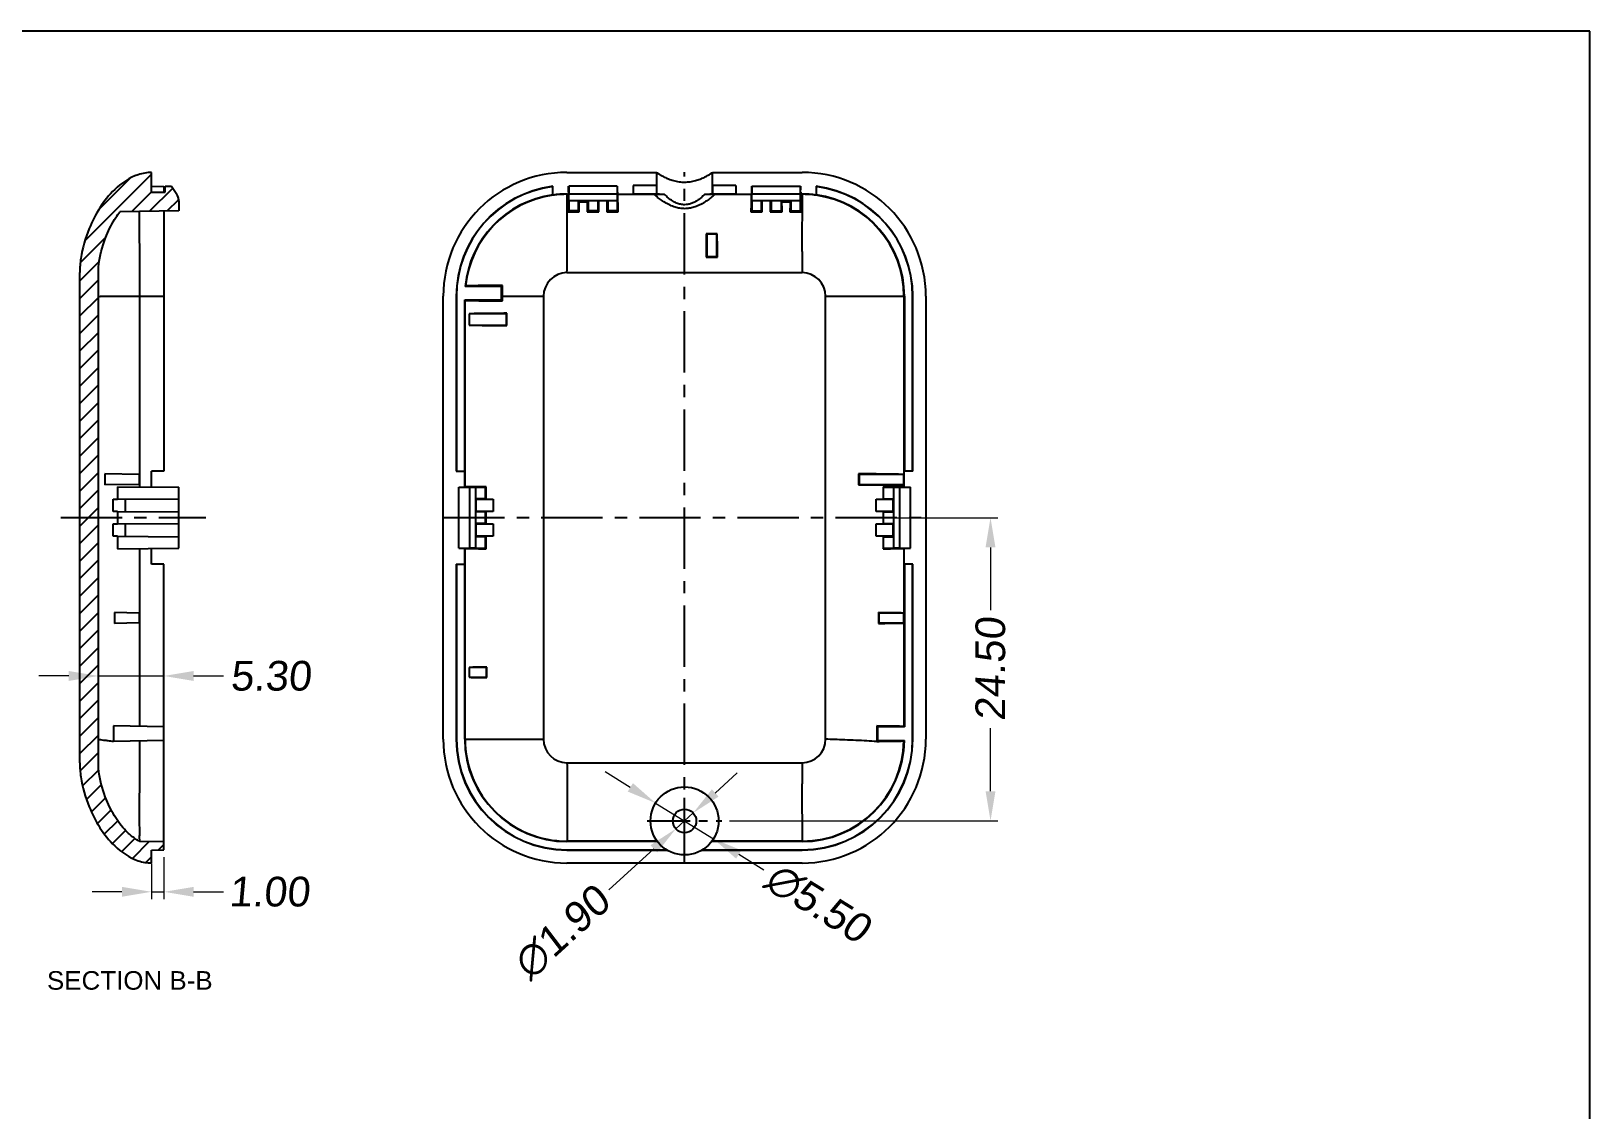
# Model space of a CAD drawing. Header units: millimetres. Extents: x 505 to 1176, y -2270 to -2095.
# Drawn here: x 885.3 to 1011.3, y -2182.6 to -2095.4 of the extents above; entities that cross this region are included whole.
import ezdxf
from ezdxf.enums import TextEntityAlignment as Align

# ---------------------------------------------------------------- set-up
doc = ezdxf.new("R2010")
doc.units = ezdxf.units.MM
doc.header["$MEASUREMENT"] = 0
doc.linetypes.add('CENTER', pattern=[50.8, 31.75, -6.35, 6.35, -6.35])
doc.layers.get('0').update_dxf_attribs({"linetype": 'CONTINUOUS'})
doc.layers.get('Defpoints').update_dxf_attribs({"linetype": 'CONTINUOUS'})
for name, color, linetype in [('02___PRT_ALL_AXES', 7, 'CONTINUOUS'), ('06___PRT_ALL_SURFS', 7, 'CONTINUOUS'), ('dim', 82, 'CONTINUOUS'), ('text-mold', 3, 'CONTINUOUS')]:
    doc.layers.add(name, color=color, linetype=linetype)
doc.layers.add('hatch', color=56, linetype='CONTINUOUS', lineweight=9)
doc.styles.add('标准', font='arial.ttf', dxfattribs={"oblique": 5.000002})
doc.dimstyles.new('YanXiu', dxfattribs={"dimscale": 1.2, "dimtxt": 5, "dimasz": 2.5, "dimexe": 0.8, "dimexo": 0.3, "dimgap": 0.6, "dimtad": 0, "dimzin": 0, "dimdsep": 46, "dimtxsty": '标准', "dimcen": 0, "dimclrd": 3, "dimclre": 3, "dimclrt": 3, "dimadec": 0, "dimazin": 0, "dimtfac": 1, "dimtdec": 4, "dimtofl": 0, "dimtmove": 0, "dimatfit": 3, "dimfxl": 0, "dimtolj": 1, "dimtzin": 0, "dimlwd": 9, "dimlwe": 9, "dimarcsym": 0})

# ---------------------------------------------------------------- blocks, each defined once
blk = doc.blocks.new('*D28')
at = {"layer": 'Defpoints', "color": 0, "linetype": 'Continuous'}
for p in [(938.84, -2158.59), (937.44, -2159.87)]:
    blk.add_point(p, dxfattribs=at)
at = {"layer": 'dim', "color": 3, "linetype": 'Continuous', "lineweight": 9}
for p, q in [((940.62, -2156.98), (942.4, -2155.36)), ((938.84, -2158.59), (937.44, -2159.87)), ((932.03, -2164.79), (935.66, -2161.49))]:
    blk.add_line(p, q, dxfattribs=at)
at = {"layer": 'dim', "color": 3, "linetype": 'Continuous'}
for points in [[(940.35, -2156.68), (940.89, -2157.27), (938.84, -2158.59)], [(935.39, -2161.19), (935.93, -2161.78), (937.44, -2159.87)]]:
    blk.add_solid(points, dxfattribs=at)
at = {"layer": 'dim', "color": 3, "insert": (928.24, -2168.24), "char_height": 2.4, "attachment_point": 5, "rotation": 42.2953, "style": '标准'}
blk.add_mtext('∅1.90', dxfattribs=at)
blk = doc.blocks.new('*D29')
at = {"layer": 'Defpoints', "color": 0, "linetype": 'Continuous'}
for p in [(935.8, -2157.79), (940.48, -2160.68)]:
    blk.add_point(p, dxfattribs=at)
at = {"layer": 'dim', "color": 3, "linetype": 'Continuous', "lineweight": 9}
for p, q in [((933.76, -2156.52), (931.72, -2155.26)), ((935.8, -2157.79), (940.48, -2160.68)), ((944.56, -2163.21), (942.52, -2161.94))]:
    blk.add_line(p, q, dxfattribs=at)
at = {"layer": 'dim', "color": 3, "linetype": 'Continuous'}
for points in [[(933.97, -2156.18), (933.55, -2156.86), (935.8, -2157.79)], [(942.73, -2161.6), (942.31, -2162.28), (940.48, -2160.68)]]:
    blk.add_solid(points, dxfattribs=at)
at = {"layer": 'dim', "color": 3, "insert": (948.92, -2165.91), "char_height": 2.4, "attachment_point": 5, "rotation": 328.2411, "style": '标准'}
blk.add_mtext('∅5.50', dxfattribs=at)
blk = doc.blocks.new('*D30')
at = {"layer": 'Defpoints', "color": 0, "linetype": 'Continuous'}
for p in [(951.85, -2134.73), (962.87, -2134.73), (941.17, -2159.23)]:
    blk.add_point(p, dxfattribs=at)
at = {"layer": 'dim', "color": 3, "linetype": 'Continuous', "lineweight": 9}
for p, q in [((952.45, -2134.73), (963.47, -2134.73)), ((962.87, -2137.13), (962.87, -2142.21)), ((962.87, -2156.83), (962.87, -2151.75)), ((941.77, -2159.23), (963.47, -2159.23))]:
    blk.add_line(p, q, dxfattribs=at)
at = {"layer": 'dim', "color": 3, "linetype": 'Continuous'}
for points in [[(962.47, -2137.13), (963.27, -2137.13), (962.87, -2134.73)], [(962.47, -2156.83), (963.27, -2156.83), (962.87, -2159.23)]]:
    blk.add_solid(points, dxfattribs=at)
at = {"layer": 'dim', "color": 3, "insert": (962.87, -2146.98), "char_height": 2.4, "attachment_point": 5, "rotation": 90, "style": '标准'}
blk.add_mtext('24.50', dxfattribs=at)
blk = doc.blocks.new('*D31')
at = {"layer": 'Defpoints', "color": 0, "linetype": 'Continuous'}
for p in [(896.07, -2161.57), (895.07, -2162.11), (896.07, -2164.96)]:
    blk.add_point(p, dxfattribs=at)
at = {"layer": 'dim', "color": 3, "linetype": 'Continuous', "lineweight": 9}
for p, q in [((895.07, -2162.71), (895.07, -2165.56)), ((896.07, -2162.17), (896.07, -2165.56)), ((892.67, -2164.96), (890.27, -2164.96)), ((895.07, -2164.96), (896.07, -2164.96)), ((898.47, -2164.96), (900.87, -2164.96))]:
    blk.add_line(p, q, dxfattribs=at)
at = {"layer": 'dim', "color": 3, "linetype": 'Continuous'}
for points in [[(892.67, -2164.56), (892.67, -2165.36), (895.07, -2164.96)], [(898.47, -2164.56), (898.47, -2165.36), (896.07, -2164.96)]]:
    blk.add_solid(points, dxfattribs=at)
at = {"layer": 'dim', "color": 3, "insert": (904.57, -2164.96), "char_height": 2.4, "attachment_point": 5, "style": '标准'}
blk.add_mtext('1.00', dxfattribs=at)
blk = doc.blocks.new('*D32')
at = {"layer": 'Defpoints', "color": 0, "linetype": 'Continuous'}
for p in [(896.07, -2147.52), (890.77, -2149.6), (896.07, -2150.02)]:
    blk.add_point(p, dxfattribs=at)
at = {"layer": 'dim', "color": 3, "linetype": 'Continuous', "lineweight": 9}
for p, q in [((888.37, -2147.52), (885.97, -2147.52)), ((890.77, -2149), (890.77, -2146.92)), ((890.77, -2147.52), (896.07, -2147.52)), ((896.07, -2149.42), (896.07, -2146.92)), ((898.47, -2147.52), (900.87, -2147.52))]:
    blk.add_line(p, q, dxfattribs=at)
at = {"layer": 'dim', "color": 3, "linetype": 'Continuous'}
for points in [[(888.37, -2147.12), (888.37, -2147.92), (890.77, -2147.52)], [(898.47, -2147.12), (898.47, -2147.92), (896.07, -2147.52)]]:
    blk.add_solid(points, dxfattribs=at)
at = {"layer": 'dim', "color": 3, "insert": (904.69, -2147.52), "char_height": 2.4, "attachment_point": 5, "style": '标准'}
blk.add_mtext('5.30', dxfattribs=at)

msp = doc.modelspace()

# ---------------------------------------------------------------- hatches: boundary and pattern name
h = msp.add_hatch()
h.set_pattern_fill('C', color=6, angle=45, style=0)
h.set_pattern_definition([(45, (741.541, -2315.6582), (-0.7071068, 0.7071068), [])])
edge = h.paths.add_edge_path()
edge.add_line((889.267, -2154.532), (889.267, -2114.934))
edge.add_spline(control_points=[(895.067, -2106.833), (894.698, -2106.839), (893.622, -2107.032), (891.698, -2108.302), (890.053, -2110.927), (889.359, -2113.406), (889.267, -2114.565), (889.267, -2114.934)], knot_values=[0, 0, 0, 0, 0.1111111, 0.3333333, 0.6666667, 0.8888889, 1, 1, 1, 1], degree=3, periodic=0)
edge.add_line((895.067, -2106.833), (895.067, -2108.433))
edge.add_line((895.067, -2108.433), (896.167, -2108.433))
edge.add_line((896.167, -2108.433), (896.167, -2107.933))
edge.add_line((896.167, -2107.933), (896.667, -2107.933))
edge.add_line((896.667, -2107.933), (897.099, -2108.581))
edge.add_spline(control_points=[(897.267, -2109.136), (897.267, -2108.937), (897.209, -2108.747), (897.099, -2108.581)], knot_values=[0, 0, 0, 0, 1, 1, 1, 1], degree=3, periodic=0)
edge.add_line((897.267, -2109.136), (897.267, -2109.933))
edge.add_line((897.267, -2109.933), (892.501, -2110.016))
edge.add_spline(control_points=[(890.767, -2114.934), (890.767, -2114.648), (890.839, -2113.706), (891.287, -2112.091), (891.982, -2110.747), (892.391, -2110.162), (892.501, -2110.016)], knot_values=[0, 0, 0, 0, 0.1988206, 0.5964619, 0.8946928, 1, 1, 1, 1], degree=3, periodic=0)
edge.add_line((890.767, -2114.934), (890.767, -2154.532))
edge.add_spline(control_points=[(894.082, -2160.866), (893.99, -2160.819), (893.675, -2160.639), (893.012, -2160.111), (892.149, -2159.042), (891.287, -2157.375), (890.839, -2155.76), (890.767, -2154.818), (890.767, -2154.532)], knot_values=[0, 0, 0, 0, 0.0565141, 0.1912978, 0.3934733, 0.5956489, 0.8652163, 1, 1, 1, 1], degree=3, periodic=0)
edge.add_line((894.082, -2160.866), (896.067, -2160.9))
edge.add_line((896.067, -2160.9), (896.067, -2161.566))
edge.add_line((896.067, -2161.566), (895.067, -2161.583))
edge.add_line((895.067, -2161.583), (895.067, -2162.633))
edge.add_spline(control_points=[(889.267, -2154.532), (889.267, -2154.901), (889.359, -2156.06), (890.053, -2158.539), (891.698, -2161.164), (893.622, -2162.434), (894.698, -2162.627), (895.067, -2162.633)], knot_values=[0, 0, 0, 0, 0.1111111, 0.3333333, 0.6666667, 0.8888889, 1, 1, 1, 1], degree=3, periodic=0)

# ---------------------------------------------------------------- linework, layer by layer
at = {"color": 7, "linetype": 'Continuous'}
for p, q in [((895.067, -2108.433), (895.067, -2106.833)), ((895.067, -2108.433), (895.067, -2106.833)), ((928.642, -2106.833), (935.892, -2106.833)), ((935.892, -2108.583), (935.892, -2106.833)), ((940.392, -2108.583), (940.392, -2106.833)), ((940.392, -2106.833), (947.642, -2106.833)), ((895.067, -2107.958), (896.067, -2107.975)), ((895.067, -2108.433), (896.167, -2108.433)), ((895.067, -2108.433), (896.167, -2108.433)), ((896.067, -2107.975), (896.067, -2108.433)), ((896.167, -2108.433), (896.167, -2107.933)), ((896.167, -2107.933), (896.667, -2107.933)), ((896.167, -2108.433), (896.167, -2107.933)), ((896.167, -2107.933), (896.667, -2107.933)), ((896.667, -2107.933), (897.099, -2108.581)), ((896.667, -2107.933), (897.099, -2108.581)), ((927.492, -2108.664), (927.492, -2107.958)), ((928.642, -2108.583), (928.754, -2108.583)), ((928.644, -2108.6), (928.736, -2108.6)), ((928.736, -2108.6), (928.754, -2108.583)), ((928.754, -2108.433), (928.754, -2108.583)), ((928.754, -2108.433), (928.773, -2108.433)), ((928.781, -2107.933), (928.789, -2108.581)), ((932.695, -2108.581), (928.789, -2108.581)), ((932.702, -2107.933), (932.695, -2108.581)), ((932.73, -2108.433), (932.711, -2108.433)), ((932.73, -2108.433), (932.73, -2108.583)), ((932.748, -2108.6), (932.73, -2108.583)), ((932.73, -2108.583), (933.992, -2108.583)), ((932.748, -2108.6), (935.673, -2108.6)), ((933.992, -2107.883), (933.992, -2108.583)), ((935.892, -2107.883), (933.992, -2107.883)), ((935.876, -2107.9), (933.992, -2107.9)), ((933.992, -2108.566), (935.876, -2108.566)), ((935.892, -2107.883), (935.876, -2107.9)), ((935.876, -2107.9), (935.876, -2108.566)), ((935.876, -2108.566), (935.892, -2108.583)), ((940.392, -2107.883), (940.408, -2107.9)), ((942.292, -2107.883), (940.392, -2107.883)), ((940.408, -2108.566), (940.392, -2108.583)), ((940.408, -2107.9), (940.408, -2108.566)), ((942.292, -2107.9), (940.408, -2107.9)), ((940.408, -2108.566), (942.292, -2108.566)), ((940.611, -2108.6), (943.536, -2108.6)), ((942.292, -2107.883), (942.292, -2108.583)), ((942.292, -2108.583), (943.554, -2108.583)), ((943.536, -2108.6), (943.554, -2108.583)), ((943.554, -2108.433), (943.554, -2108.583)), ((943.554, -2108.433), (943.573, -2108.433)), ((943.573, -2108.433), (943.573, -2107.933)), ((943.581, -2107.933), (943.589, -2108.581)), ((943.581, -2107.933), (947.502, -2107.933)), ((947.495, -2108.581), (943.589, -2108.581)), ((947.502, -2107.933), (947.495, -2108.581)), ((947.511, -2108.433), (947.511, -2107.933)), ((947.53, -2108.433), (947.511, -2108.433)), ((947.53, -2108.433), (947.53, -2108.583)), ((947.548, -2108.6), (947.53, -2108.583)), ((947.53, -2108.583), (947.642, -2108.583)), ((947.548, -2108.6), (947.64, -2108.6)), ((948.792, -2107.958), (948.792, -2108.664)), ((897.267, -2109.933), (892.501, -2110.016)), ((897.267, -2109.933), (892.501, -2110.016)), ((897.267, -2109.136), (897.267, -2109.933)), ((897.267, -2109.136), (897.267, -2109.933)), ((928.792, -2109.933), (928.709, -2110.016)), ((928.792, -2109.136), (928.792, -2109.933)), ((932.692, -2109.136), (928.792, -2109.136)), ((929.542, -2109.133), (929.542, -2109.933)), ((929.542, -2109.133), (929.612, -2109.203)), ((929.542, -2109.933), (929.625, -2110.016)), ((929.612, -2109.203), (930.272, -2109.203)), ((930.342, -2109.933), (930.259, -2110.016)), ((930.342, -2109.133), (930.272, -2109.203)), ((930.342, -2109.133), (930.342, -2109.933)), ((931.142, -2109.133), (931.142, -2109.933)), ((931.142, -2109.933), (931.225, -2110.016)), ((931.942, -2109.933), (931.859, -2110.016)), ((931.942, -2109.133), (931.942, -2109.933)), ((932.692, -2109.136), (932.692, -2109.933)), ((932.692, -2109.933), (932.775, -2110.016)), ((943.592, -2109.933), (943.509, -2110.016)), ((943.592, -2109.136), (943.592, -2109.933)), ((947.492, -2109.136), (943.592, -2109.136)), ((943.592, -2109.933), (944.342, -2109.933)), ((944.342, -2109.133), (944.342, -2109.933)), ((944.342, -2109.933), (944.425, -2110.016)), ((945.142, -2109.933), (945.059, -2110.016)), ((945.142, -2109.133), (945.142, -2109.933)), ((945.142, -2109.933), (945.942, -2109.933)), ((945.942, -2109.133), (945.942, -2109.933)), ((945.942, -2109.133), (946.012, -2109.203)), ((945.942, -2109.933), (946.025, -2110.016)), ((946.012, -2109.203), (946.672, -2109.203)), ((946.742, -2109.933), (946.659, -2110.016)), ((946.742, -2109.133), (946.672, -2109.203)), ((946.742, -2109.133), (946.742, -2109.933)), ((946.742, -2109.933), (947.492, -2109.933)), ((947.492, -2109.136), (947.492, -2109.933)), ((947.492, -2109.933), (947.575, -2110.016)), ((896.067, -2109.954), (896.067, -2130.983)), ((928.709, -2110.016), (929.625, -2110.016)), ((930.259, -2110.016), (931.225, -2110.016)), ((931.859, -2110.016), (932.775, -2110.016)), ((943.509, -2110.016), (944.425, -2110.016)), ((945.059, -2110.016), (946.025, -2110.016)), ((946.659, -2110.016), (947.575, -2110.016)), ((939.942, -2111.833), (939.897, -2111.788)), ((940.787, -2111.788), (939.897, -2111.788)), ((939.942, -2111.833), (939.942, -2113.633)), ((940.742, -2111.833), (939.942, -2111.833)), ((940.742, -2111.833), (940.787, -2111.788)), ((940.742, -2113.633), (940.742, -2111.833)), ((939.942, -2113.633), (939.887, -2113.688)), ((939.887, -2113.688), (940.797, -2113.688)), ((939.942, -2113.633), (940.742, -2113.633)), ((940.742, -2113.633), (940.797, -2113.688)), ((889.267, -2154.532), (889.267, -2114.934)), ((889.267, -2154.532), (889.267, -2114.934)), ((890.767, -2154.532), (890.767, -2114.934)), ((890.767, -2154.532), (890.767, -2114.934)), ((928.642, -2114.934), (947.642, -2114.934)), ((920.451, -2116.004), (920.413, -2116.039)), ((923.342, -2116.039), (920.413, -2116.039)), ((923.342, -2116.039), (923.42, -2115.961)), ((923.342, -2117.139), (923.342, -2116.039)), ((894.084, -2116.835), (896.067, -2116.833)), ((894.084, -2116.835), (894.084, -2132.243)), ((918.642, -2152.633), (918.642, -2116.833)), ((919.692, -2116.833), (919.692, -2130.983)), ((919.692, -2116.833), (919.709, -2116.833)), ((919.709, -2116.833), (919.709, -2130.983)), ((920.374, -2130.983), (920.374, -2117.139)), ((920.409, -2117.173), (920.374, -2117.139)), ((920.374, -2117.139), (923.342, -2117.139)), ((920.409, -2132.243), (920.409, -2117.173)), ((923.342, -2117.139), (923.421, -2117.217)), ((923.421, -2117.217), (923.421, -2116.829)), ((926.743, -2116.833), (926.743, -2152.633)), ((949.541, -2152.633), (949.541, -2116.833)), ((955.875, -2116.835), (955.909, -2116.833)), ((955.875, -2116.835), (955.875, -2132.243)), ((955.909, -2116.833), (955.909, -2130.983)), ((956.574, -2130.983), (956.574, -2116.833)), ((956.592, -2116.833), (956.574, -2116.833)), ((956.592, -2130.983), (956.592, -2116.833)), ((957.642, -2116.833), (957.642, -2152.633)), ((920.742, -2118.263), (920.742, -2119.163)), ((923.742, -2118.263), (920.742, -2118.263)), ((923.742, -2118.263), (923.788, -2118.217)), ((923.742, -2119.163), (923.742, -2118.263)), ((923.788, -2119.209), (923.788, -2118.217)), ((920.742, -2119.163), (923.742, -2119.163)), ((923.742, -2119.163), (923.788, -2119.209)), ((891.287, -2131.19), (891.287, -2132.087)), ((894.067, -2131.239), (891.287, -2131.19)), ((894.067, -2131.239), (894.067, -2132.039)), ((895.067, -2132.251), (895.067, -2130.983)), ((896.067, -2130.983), (895.067, -2130.983)), ((919.692, -2130.983), (920.392, -2130.983)), ((920.392, -2132.251), (920.392, -2130.983)), ((952.242, -2131.239), (952.193, -2131.19)), ((952.193, -2131.19), (952.193, -2132.087)), ((955.866, -2131.239), (952.242, -2131.239)), ((952.242, -2131.239), (952.242, -2132.039)), ((955.866, -2132.039), (955.866, -2131.239)), ((956.592, -2130.983), (955.892, -2130.983)), ((955.892, -2132.251), (955.892, -2130.983)), ((894.067, -2132.039), (891.287, -2132.087)), ((892.31, -2132.227), (892.31, -2133.239)), ((892.31, -2132.227), (897.267, -2132.271)), ((897.267, -2137.195), (897.267, -2132.271)), ((919.892, -2137.201), (919.892, -2132.265)), ((919.892, -2132.265), (920.768, -2132.27)), ((920.342, -2132.251), (920.342, -2132.261)), ((920.392, -2132.251), (920.342, -2132.251)), ((920.409, -2132.243), (920.392, -2132.251)), ((920.768, -2132.27), (920.768, -2137.196)), ((921.247, -2132.271), (921.247, -2133.195)), ((921.247, -2132.271), (922.054, -2132.271)), ((922.054, -2132.271), (922.098, -2132.227)), ((922.054, -2133.195), (922.054, -2132.271)), ((922.098, -2133.239), (922.098, -2132.227)), ((952.242, -2132.039), (952.193, -2132.087)), ((952.242, -2132.039), (955.866, -2132.039)), ((954.186, -2132.227), (954.23, -2132.271)), ((954.186, -2132.227), (954.186, -2133.239)), ((954.23, -2132.271), (955.037, -2132.271)), ((954.23, -2133.195), (954.23, -2132.271)), ((955.037, -2132.271), (955.037, -2133.195)), ((955.516, -2132.27), (956.392, -2132.265)), ((955.516, -2132.27), (955.516, -2137.196)), ((955.875, -2132.243), (955.892, -2132.251)), ((955.942, -2132.251), (955.892, -2132.251)), ((955.942, -2132.261), (955.942, -2132.251)), ((956.392, -2137.201), (956.392, -2132.265)), ((891.953, -2134.233), (891.953, -2133.233)), ((891.953, -2133.233), (892.31, -2133.233)), ((892.31, -2133.239), (897.267, -2133.195)), ((892.949, -2134.233), (892.949, -2133.233)), ((922.054, -2133.195), (921.247, -2133.195)), ((921.254, -2133.195), (921.254, -2134.271)), ((921.254, -2133.195), (921.292, -2133.233)), ((921.292, -2134.233), (921.292, -2133.233)), ((922.054, -2133.195), (922.098, -2133.239)), ((922.098, -2133.233), (922.665, -2133.233)), ((922.665, -2133.233), (922.665, -2134.233)), ((953.619, -2133.233), (954.186, -2133.233)), ((953.619, -2134.233), (953.619, -2133.233)), ((954.186, -2133.239), (954.23, -2133.195)), ((954.23, -2133.195), (955.037, -2133.195)), ((955.03, -2133.195), (954.992, -2133.233)), ((954.992, -2134.233), (954.992, -2133.233)), ((955.03, -2133.195), (955.03, -2134.271)), ((892.31, -2134.233), (891.953, -2134.233)), ((892.31, -2134.227), (892.31, -2135.239)), ((892.31, -2134.227), (897.267, -2134.271)), ((921.247, -2134.271), (921.247, -2135.195)), ((922.054, -2134.271), (921.247, -2134.271)), ((921.254, -2134.271), (921.292, -2134.233)), ((922.054, -2134.271), (922.098, -2134.227)), ((922.054, -2135.195), (922.054, -2134.271)), ((922.098, -2135.239), (922.098, -2134.227)), ((922.665, -2134.233), (922.098, -2134.233)), ((954.186, -2134.233), (953.619, -2134.233)), ((954.186, -2134.227), (954.23, -2134.271)), ((954.186, -2134.227), (954.186, -2135.239)), ((954.23, -2134.271), (955.037, -2134.271)), ((954.23, -2135.195), (954.23, -2134.271)), ((955.03, -2134.271), (954.992, -2134.233)), ((955.037, -2134.271), (955.037, -2135.195)), ((891.953, -2136.233), (891.953, -2135.233)), ((891.953, -2135.233), (892.31, -2135.233)), ((892.31, -2136.233), (891.953, -2136.233)), ((892.31, -2135.239), (897.267, -2135.195)), ((892.31, -2136.227), (892.31, -2137.239)), ((892.31, -2136.227), (897.267, -2136.271)), ((892.949, -2136.233), (892.949, -2135.233)), ((922.054, -2135.195), (921.247, -2135.195)), ((921.247, -2136.271), (921.247, -2137.195)), ((922.054, -2136.271), (921.247, -2136.271)), ((921.254, -2135.195), (921.254, -2136.271)), ((921.254, -2135.195), (921.292, -2135.233)), ((921.254, -2136.271), (921.292, -2136.233)), ((921.292, -2136.233), (921.292, -2135.233)), ((922.054, -2135.195), (922.098, -2135.239)), ((922.054, -2136.271), (922.098, -2136.227)), ((922.054, -2137.195), (922.054, -2136.271)), ((922.098, -2135.233), (922.665, -2135.233)), ((922.098, -2137.239), (922.098, -2136.227)), ((922.665, -2136.233), (922.098, -2136.233)), ((922.665, -2135.233), (922.665, -2136.233)), ((953.619, -2135.233), (954.186, -2135.233)), ((953.619, -2136.233), (953.619, -2135.233)), ((954.186, -2136.233), (953.619, -2136.233)), ((954.186, -2135.239), (954.23, -2135.195)), ((954.186, -2136.227), (954.23, -2136.271)), ((954.186, -2136.227), (954.186, -2137.239)), ((954.23, -2135.195), (955.037, -2135.195)), ((954.23, -2136.271), (955.037, -2136.271)), ((954.23, -2137.195), (954.23, -2136.271)), ((955.03, -2135.195), (954.992, -2135.233)), ((954.992, -2136.233), (954.992, -2135.233)), ((955.03, -2136.271), (954.992, -2136.233)), ((955.03, -2135.195), (955.03, -2136.271)), ((955.037, -2136.271), (955.037, -2137.195)), ((892.31, -2137.239), (897.267, -2137.195)), ((894.084, -2137.223), (894.084, -2151.598)), ((895.067, -2138.483), (895.067, -2137.215)), ((919.892, -2137.201), (920.768, -2137.196)), ((920.342, -2137.215), (920.342, -2137.205)), ((920.392, -2137.215), (920.342, -2137.215)), ((920.392, -2138.483), (920.392, -2137.215)), ((920.409, -2137.223), (920.392, -2137.215)), ((920.409, -2152.631), (920.409, -2137.223)), ((921.247, -2137.195), (922.054, -2137.195)), ((922.054, -2137.195), (922.098, -2137.239)), ((954.186, -2137.239), (954.23, -2137.195)), ((954.23, -2137.195), (955.037, -2137.195)), ((955.516, -2137.196), (956.392, -2137.201)), ((955.875, -2137.223), (955.892, -2137.215)), ((955.875, -2137.223), (955.875, -2151.598)), ((955.942, -2137.215), (955.892, -2137.215)), ((955.892, -2138.483), (955.892, -2137.215)), ((955.942, -2137.205), (955.942, -2137.215)), ((896.067, -2138.483), (895.067, -2138.483)), ((896.067, -2161.566), (896.067, -2138.483)), ((919.692, -2138.483), (919.692, -2152.633)), ((919.692, -2138.483), (920.392, -2138.483)), ((919.709, -2138.483), (919.709, -2152.633)), ((920.374, -2152.633), (920.374, -2138.483)), ((956.592, -2138.483), (955.892, -2138.483)), ((955.909, -2138.483), (955.909, -2151.633)), ((956.574, -2152.633), (956.574, -2138.483)), ((956.592, -2152.633), (956.592, -2138.483)), ((894.067, -2142.439), (892.065, -2142.404)), ((892.065, -2142.404), (892.065, -2143.274)), ((894.067, -2142.439), (894.067, -2143.239)), ((953.842, -2142.439), (953.807, -2142.404)), ((953.807, -2142.404), (953.807, -2143.274)), ((955.866, -2142.439), (953.842, -2142.439)), ((953.842, -2142.439), (953.842, -2143.239)), ((955.866, -2143.239), (955.866, -2142.439)), ((894.067, -2143.239), (892.065, -2143.274)), ((953.842, -2143.239), (953.807, -2143.274)), ((953.842, -2143.239), (955.866, -2143.239)), ((920.734, -2146.827), (920.734, -2147.627)), ((922.142, -2146.827), (920.734, -2146.827)), ((920.734, -2147.627), (922.142, -2147.627)), ((922.142, -2146.827), (922.165, -2146.805)), ((922.142, -2147.627), (922.142, -2146.827)), ((922.142, -2147.627), (922.165, -2147.65)), ((922.165, -2147.65), (922.165, -2146.805)), ((896.067, -2152.733), (891.983, -2152.804)), ((896.067, -2151.633), (891.984, -2151.562)), ((891.984, -2151.562), (891.984, -2152.816)), ((919.692, -2152.633), (919.709, -2152.633)), ((920.409, -2152.631), (920.374, -2152.633)), ((953.742, -2151.633), (953.671, -2151.562)), ((953.671, -2151.562), (953.671, -2152.816)), ((953.742, -2152.733), (953.671, -2152.804)), ((955.909, -2151.633), (953.742, -2151.633)), ((953.742, -2151.633), (953.742, -2152.733)), ((953.742, -2152.733), (955.909, -2152.733)), ((955.874, -2152.768), (955.909, -2152.733)), ((955.875, -2151.598), (955.909, -2151.633)), ((956.592, -2152.633), (956.574, -2152.633)), ((928.642, -2154.532), (947.642, -2154.532)), ((894.082, -2160.866), (896.067, -2160.9)), ((894.082, -2160.866), (896.067, -2160.9)), ((895.067, -2161.583), (896.067, -2161.566)), ((895.067, -2161.583), (896.067, -2161.566)), ((895.067, -2162.633), (895.067, -2161.583)), ((895.067, -2162.633), (895.067, -2161.583)), ((896.067, -2161.566), (896.067, -2160.9)), ((928.644, -2160.866), (928.642, -2160.9)), ((928.642, -2161.583), (928.642, -2161.566)), ((947.64, -2160.866), (947.642, -2160.9)), ((947.642, -2161.583), (947.642, -2161.566)), ((947.642, -2162.633), (928.642, -2162.633))]:
    msp.add_line(p, q, dxfattribs=at)
at = {"color": 1, "linetype": 'CENTER', "ltscale": 0.156}
for p, q in [((938.142, -2162.633), (938.142, -2106.825)), ((887.731, -2134.729), (899.454, -2134.729)), ((918.642, -2134.729), (957.642, -2134.729))]:
    msp.add_line(p, q, dxfattribs=at)
at = {"color": 7, "linetype": 'Continuous'}
for centre, radius, start, end in [((928.642, -2116.833), 10, 90, 180), ((947.642, -2116.833), 10, 360, 90), ((896.267, -2109.136), 1, 0, 33.69007), ((928.641, -2116.832), 8.949, 97.37622, 180.00389), ((928.642, -2116.833), 8.932, 97.39527, 180.00105), ((928.641, -2116.832), 8.265, 97.98784, 174.49379), ((928.645, -2116.807), 8.224, 90.01866, 98.05752), ((928.644, -2116.813), 8.213, 89.99671, 98.04816), ((935.031, -2190.659), 82.062, 88.95797, 89.34297), ((941.209, -2187.703), 79.106, 90.64981, 91.04905), ((940.637, -2135.398), 26.798, 90.05428, 90.69535), ((947.64, -2116.805), 8.205, 81.94092, 90.00017), ((947.639, -2116.807), 8.224, 81.94248, 89.98134), ((947.642, -2116.834), 8.233, 359.98987, 81.98235), ((947.643, -2116.832), 8.949, 359.9961, 82.62377), ((947.642, -2116.833), 8.932, 359.99895, 82.60473), ((947.643, -2116.833), 8.266, 359.99698, 82.00787), ((928.641, -2116.832), 8.231, 98.00998, 174.2254), ((787.353, -2111.838), 142.284, 0.73345, 1.06078), ((1072.665, -2111.84), 142.418, 178.93938, 179.2664), ((795.674, -2111.737), 135.562, 0.72725, 1.10058), ((1067.557, -2111.739), 135.71, 178.89963, 179.27255), ((808.726, -2111.739), 135.71, 0.72745, 1.10037), ((1080.609, -2111.737), 135.562, 178.89942, 179.27275), ((803.619, -2111.84), 142.418, 0.7336, 1.06062), ((1088.931, -2111.838), 142.284, 178.93922, 179.26655), ((1405.349, -2115.261), 465.465, 179.57253, 179.80647), ((478.359, -2115.244), 462.441, 0.19277, 0.42823), ((928.642, -2116.833), 1.899, 90.00314, 179.99686), ((947.642, -2116.833), 1.899, 0.00314, 89.99686), ((924.147, -1781.687), 351.557, 269.53472, 269.66602), ((951.95, -1754.894), 378.351, 270.3386, 270.4606), ((924.333, -2512.567), 378.346, 90.3386, 90.4606), ((952.137, -2485.776), 351.555, 89.53472, 89.66602), ((924.147, -1783.687), 351.557, 269.53472, 269.66602), ((924.333, -2514.567), 378.346, 90.3386, 90.4606), ((951.95, -1756.894), 378.351, 270.3386, 270.4606), ((952.137, -2487.776), 351.555, 89.53472, 89.66602), ((928.642, -2152.633), 10, 180, 270), ((928.642, -2152.633), 8.95, 180, 270), ((928.642, -2152.633), 8.933, 180.00198, 269.99802), ((928.642, -2152.633), 8.267, 180.00091, 269.99909), ((928.643, -2152.632), 8.234, 179.99262, 270.00937), ((928.642, -2152.633), 1.899, 180.00314, 269.99686), ((947.642, -2152.633), 8.233, 269.98501, 359.0612), ((947.642, -2152.633), 10, 270, 0), ((947.642, -2152.633), 8.95, 270, 0), ((947.642, -2152.633), 8.933, 270.00198, 359.99802), ((947.642, -2152.633), 1.899, 270.00314, 359.99686), ((947.642, -2152.633), 8.267, 270.00077, 359.30618)]:
    msp.add_arc(centre, radius, start, end, dxfattribs=at)
for centre, major_axis, ratio, start_param, end_param in [((928.774, -2109.136), (0, 1), 0.0174551, -1.5707963, -0.9827937), ((932.709, -2109.136), (0, 1), 0.0174551, 0.9827937, 1.5707963), ((938.142, -2108.583), (2.25, 0), 0.0174551, -3.1415927, -2.3734011), ((938.142, -2108.583), (2.25, 0), 0.0174551, -0.7680874, 0), ((943.574, -2109.136), (0, 1), 0.0174551, -1.5707963, -0.9827937), ((947.509, -2109.136), (0, 1), 0.0174551, 0.9827937, 1.5707963), ((921.247, -2132.262), (1, 0), 0.0087269, -2.070143, -1.5707963), ((955.037, -2132.262), (1, 0), 0.0087269, -1.5707963, -1.0714496), ((921.247, -2137.204), (1, 0), 0.0087269, 1.5707963, 2.070143), ((955.037, -2137.204), (1, 0), 0.0087269, 1.0714496, 1.5707963)]:
    msp.add_ellipse(centre, major_axis=major_axis, ratio=ratio, start_param=start_param, end_param=end_param, dxfattribs=at)
for points, start_tangent, end_tangent in [([(895.067, -2106.833), (893.993, -2107.017), (892.087, -2108.221), (890.033, -2111.371), (889.356, -2113.784), (889.267, -2114.934)], (-0.9998477, -0.0174524), (0, -1)), ([(895.067, -2106.833), (893.993, -2107.017), (892.087, -2108.221), (890.033, -2111.371), (889.356, -2113.784), (889.267, -2114.934)], (-0.9998477, -0.0174524), (0, -1)), ([(935.892, -2106.833), (935.936, -2106.869), (936.065, -2106.955), (936.269, -2107.078), (936.535, -2107.219), (936.857, -2107.361), (937.243, -2107.491), (937.695, -2107.585), (938.159, -2107.616), (938.598, -2107.583), (939.015, -2107.498), (939.394, -2107.374), (939.721, -2107.232), (939.996, -2107.089), (940.21, -2106.961), (940.346, -2106.87), (940.392, -2106.833)], (0, -1), (0, 1)), ([(897.267, -2109.136), (897.267, -2109.118), (897.266, -2109.099), (897.265, -2109.081), (897.264, -2109.063), (897.263, -2109.045), (897.261, -2109.027), (897.259, -2109.008), (897.256, -2108.99), (897.253, -2108.972), (897.25, -2108.954), (897.247, -2108.936), (897.243, -2108.918), (897.238, -2108.9), (897.234, -2108.882), (897.229, -2108.864), (897.224, -2108.846), (897.218, -2108.828), (897.212, -2108.811), (897.206, -2108.793), (897.2, -2108.776), (897.193, -2108.759), (897.186, -2108.742), (897.178, -2108.725), (897.171, -2108.708), (897.163, -2108.692), (897.154, -2108.675), (897.146, -2108.659), (897.137, -2108.643), (897.128, -2108.627), (897.118, -2108.612), (897.109, -2108.596), (897.099, -2108.581)], (0, 1), (-0.5547002, 0.8320503)), ([(928.644, -2108.6), (928.642, -2108.592), (928.642, -2108.583)], (0.0001513, 1), (0, 1)), ([(928.642, -2114.934), (928.647, -2113.902), (928.651, -2112.68), (928.651, -2111.449), (928.649, -2110.398), (928.647, -2109.576), (928.646, -2108.982), (928.644, -2108.6)], (-0.0027816, 0.9999961), (-0.0039628, 0.9999921)), ([(928.736, -2108.6), (928.73, -2108.813), (928.724, -2109.077), (928.718, -2109.375), (928.713, -2109.693), (928.709, -2110.016)], (-0.0344074, -0.9994079), (-0.013188, -0.999913)), ([(932.775, -2110.016), (932.771, -2109.693), (932.765, -2109.375), (932.76, -2109.077), (932.754, -2108.813), (932.748, -2108.6)], (-0.013188, 0.999913), (-0.0344074, 0.9994079)), ([(938.138, -2109.764), (937.765, -2109.735), (937.371, -2109.644), (936.967, -2109.487), (936.563, -2109.271), (936.194, -2109.023), (935.893, -2108.788), (935.673, -2108.6)], (-0.9999982, 0.0019126), (-0.7485096, 0.663124)), ([(935.673, -2108.6), (935.77, -2108.6), (935.871, -2108.601), (935.972, -2108.602)], (1, -0.0000014), (0.9999409, -0.0108708)), ([(938.139, -2109.444), (937.828, -2109.412), (937.5, -2109.31), (937.163, -2109.134), (936.828, -2108.89), (936.524, -2108.61)], (-0.9999974, 0.0022792), (-0.7034116, 0.7107828)), ([(940.611, -2108.6), (940.355, -2108.818), (940.025, -2109.07), (939.655, -2109.31), (939.276, -2109.506), (938.895, -2109.649), (938.518, -2109.735), (938.138, -2109.764)], (-0.7486503, -0.6629651), (-0.9999971, 0.0023929)), ([(939.76, -2108.61), (939.501, -2108.852), (939.23, -2109.062), (938.956, -2109.229), (938.683, -2109.349), (938.412, -2109.42), (938.139, -2109.444)], (-0.7033883, -0.7108058), (-0.9999966, 0.0026182)), ([(943.536, -2108.6), (943.53, -2108.813), (943.524, -2109.077), (943.518, -2109.375), (943.513, -2109.693), (943.509, -2110.016)], (-0.0344074, -0.9994079), (-0.013188, -0.999913)), ([(947.575, -2110.016), (947.571, -2109.693), (947.565, -2109.375), (947.56, -2109.077), (947.554, -2108.813), (947.548, -2108.6)], (-0.013188, 0.999913), (-0.0344074, 0.9994079)), ([(947.64, -2108.6), (947.638, -2108.981), (947.637, -2109.576), (947.635, -2110.398), (947.633, -2111.449), (947.633, -2112.68), (947.637, -2113.902), (947.642, -2114.934)], (-0.0039837, -0.9999921), (-0.0027842, -0.9999961)), ([(947.64, -2108.6), (947.642, -2108.592), (947.642, -2108.583)], (-0.0001492, 1), (0, 1)), ([(890.767, -2114.934), (890.84, -2114.005), (891.42, -2111.941), (892.182, -2110.474), (892.501, -2110.016)], (0, 1), (0.6028575, 0.7978489)), ([(890.767, -2114.934), (890.84, -2114.005), (891.42, -2111.941), (892.182, -2110.474), (892.501, -2110.016)], (0, 1), (0.6028575, 0.7978489)), ([(894.074, -2109.989), (894.075, -2110.527), (894.075, -2111.541), (894.08, -2112.722), (894.083, -2114.021), (894.087, -2115.409), (894.084, -2116.835)], (-0.0093184, -0.9999566), (-0.0064889, -0.9999789)), ([(923.42, -2115.961), (922.945, -2115.965), (922.536, -2115.969), (922.182, -2115.973), (921.869, -2115.977), (921.585, -2115.981), (921.321, -2115.985), (921.072, -2115.989), (920.839, -2115.994), (920.63, -2115.999), (920.451, -2116.004)], (-0.9999679, -0.008012), (-0.9994219, -0.0339983)), ([(923.421, -2116.829), (923.42, -2116.539), (923.42, -2116.249), (923.42, -2115.961)], (-0.0002599, 1), (-0.0014567, 0.9999989)), ([(890.767, -2116.833), (890.809, -2116.836), (890.948, -2116.84), (891.192, -2116.842), (891.532, -2116.842), (891.929, -2116.841), (892.36, -2116.84), (892.802, -2116.839), (893.247, -2116.837), (893.677, -2116.836), (894.084, -2116.835)], (0, 1), (0.9999978, 0.0020754)), ([(920.409, -2117.173), (920.752, -2117.183), (921.228, -2117.192), (921.831, -2117.201), (922.56, -2117.209), (923.421, -2117.217)], (0.9994093, -0.0343652), (0.9999678, -0.0080193)), ([(923.421, -2116.829), (924.004, -2116.832), (924.605, -2116.834), (925.199, -2116.835), (925.763, -2116.835), (926.282, -2116.833), (926.743, -2116.833)], (0.9999823, -0.0059446), (0.9999914, -0.0041377)), ([(949.541, -2116.833), (950.238, -2116.836), (951.047, -2116.84), (951.921, -2116.842), (952.793, -2116.842), (953.583, -2116.841), (954.265, -2116.84), (954.83, -2116.839), (955.285, -2116.837), (955.63, -2116.836), (955.875, -2116.835)], (0.9999989, 0.001506), (0.9999916, 0.0040972)), ([(923.788, -2118.217), (922.796, -2118.225), (921.961, -2118.234), (921.275, -2118.244), (920.742, -2118.254)], (-0.9999747, -0.0071163), (-0.999732, -0.0231509)), ([(920.742, -2119.172), (921.275, -2119.182), (921.961, -2119.192), (922.796, -2119.201), (923.788, -2119.209)], (0.999732, -0.0231509), (0.9999747, -0.0071163)), ([(955.866, -2131.239), (955.669, -2131.233), (955.432, -2131.227), (955.167, -2131.222), (954.889, -2131.217), (954.607, -2131.213), (954.318, -2131.21), (954.016, -2131.206), (953.692, -2131.202), (953.337, -2131.199), (952.959, -2131.196), (952.573, -2131.193), (952.193, -2131.19)], (-0.9994277, 0.033827), (-0.9999794, 0.0064124)), ([(922.098, -2132.227), (921.847, -2132.229), (921.604, -2132.231), (921.371, -2132.232), (921.147, -2132.234), (920.936, -2132.236), (920.741, -2132.238), (920.563, -2132.241), (920.409, -2132.243)], (-0.9999821, -0.0059798), (-0.9998523, -0.0171889)), ([(952.193, -2132.087), (952.576, -2132.084), (952.966, -2132.081), (953.347, -2132.078), (953.705, -2132.075), (954.031, -2132.071), (954.333, -2132.067), (954.62, -2132.064), (954.9, -2132.06), (955.175, -2132.055), (955.437, -2132.05), (955.671, -2132.044), (955.866, -2132.039)], (0.9999794, 0.0064124), (0.9994277, 0.033827)), ([(955.875, -2132.243), (955.72, -2132.241), (955.543, -2132.238), (955.347, -2132.236), (955.135, -2132.234), (954.912, -2132.232), (954.679, -2132.231), (954.437, -2132.229), (954.186, -2132.227)], (-0.9998523, 0.0171889), (-0.9999821, 0.0059798)), ([(920.409, -2137.223), (920.564, -2137.225), (920.741, -2137.228), (920.937, -2137.23), (921.149, -2137.232), (921.372, -2137.234), (921.605, -2137.235), (921.847, -2137.237), (922.098, -2137.239)], (0.9998523, -0.0171889), (0.9999821, -0.0059798)), ([(954.186, -2137.239), (954.437, -2137.237), (954.68, -2137.235), (954.913, -2137.234), (955.137, -2137.232), (955.348, -2137.23), (955.543, -2137.228), (955.721, -2137.225), (955.875, -2137.223)], (0.9999821, 0.0059798), (0.9998523, 0.0171889)), ([(955.866, -2142.439), (955.535, -2142.43), (955.08, -2142.421), (954.503, -2142.412), (953.807, -2142.404)], (-0.9994277, 0.033827), (-0.9999435, 0.0106345)), ([(953.807, -2143.274), (954.503, -2143.265), (955.08, -2143.257), (955.535, -2143.248), (955.866, -2143.239)], (0.9999435, 0.0106345), (0.9994277, 0.033827)), ([(922.165, -2146.805), (921.6, -2146.812), (921.121, -2146.82), (920.734, -2146.827)], (-0.9999315, -0.0117061), (-0.9997282, -0.0233141)), ([(920.734, -2147.627), (921.12, -2147.635), (921.599, -2147.643), (922.165, -2147.65)], (0.9997282, -0.0233141), (0.9999315, -0.0117061)), ([(891.984, -2152.816), (891.572, -2152.766), (891.218, -2152.723), (890.959, -2152.686), (890.812, -2152.657), (890.767, -2152.633)], (-0.9929204, 0.118782), (0, 1)), ([(894.084, -2152.768), (894.087, -2154.179), (894.083, -2155.548), (894.08, -2156.826), (894.075, -2157.986), (894.076, -2158.98), (894.081, -2159.79), (894.083, -2160.382), (894.087, -2160.744), (894.082, -2160.866)], (0.0059758, -0.9999821), (-0.9980625, 0.0622198)), ([(920.409, -2152.631), (920.655, -2152.63), (920.999, -2152.629), (921.453, -2152.627), (922.019, -2152.626), (922.7, -2152.625), (923.486, -2152.624), (924.358, -2152.624), (925.234, -2152.626), (926.044, -2152.63), (926.743, -2152.633)], (0.9999907, 0.0043083), (0.999987, -0.0051029)), ([(953.671, -2152.816), (952.877, -2152.766), (951.992, -2152.723), (951.092, -2152.686), (950.258, -2152.657), (949.541, -2152.633)], (-0.9975792, 0.0695395), (-0.9993041, 0.0373003)), ([(955.875, -2151.598), (955.527, -2151.589), (955.041, -2151.579), (954.421, -2151.57), (953.671, -2151.562)], (-0.9994093, 0.0343652), (-0.9999479, 0.0102107)), ([(953.671, -2152.804), (954.424, -2152.796), (955.041, -2152.787), (955.526, -2152.777), (955.874, -2152.768)], (0.9999487, 0.0101287), (0.99941, 0.0343451)), ([(889.267, -2154.532), (889.356, -2155.682), (890.033, -2158.095), (892.087, -2161.245), (893.993, -2162.449), (895.067, -2162.633)], (0, -1), (0.9998477, -0.0174524)), ([(889.267, -2154.532), (889.356, -2155.682), (890.033, -2158.095), (892.087, -2161.245), (893.993, -2162.449), (895.067, -2162.633)], (0, -1), (0.9998477, -0.0174524)), ([(894.082, -2160.866), (893.803, -2160.706), (893.13, -2160.167), (892.182, -2158.992), (891.42, -2157.525), (890.84, -2155.461), (890.767, -2154.532)], (-0.8919139, 0.4522052), (0, 1)), ([(894.082, -2160.866), (893.803, -2160.706), (893.13, -2160.167), (892.182, -2158.992), (891.42, -2157.525), (890.84, -2155.461), (890.767, -2154.532)], (-0.8919139, 0.4522052), (0, 1)), ([(928.642, -2154.532), (928.647, -2155.564), (928.651, -2156.79), (928.651, -2158.023), (928.649, -2159.072), (928.647, -2159.891), (928.646, -2160.485), (928.644, -2160.866)], (0.0069784, -0.9999757), (-0.0045303, -0.9999897)), ([(947.642, -2154.532), (947.637, -2155.564), (947.633, -2156.786), (947.633, -2158.017), (947.635, -2159.068), (947.637, -2159.89), (947.638, -2160.484), (947.64, -2160.866)], (0.0027816, -0.9999961), (0.0039628, -0.9999921))]:
    msp.add_spline(points, degree=3, dxfattribs=dict(at, start_tangent=start_tangent, end_tangent=end_tangent))
at = {"layer": '02___PRT_ALL_AXES', "color": 1, "linetype": 'CENTER', "ltscale": 0.11}
for p, q in [((938.142, -2162.258), (938.142, -2156.208)), ((935.117, -2159.233), (941.167, -2159.233))]:
    msp.add_line(p, q, dxfattribs=at)
at = {"layer": '02___PRT_ALL_AXES', "color": 7, "linetype": 'Continuous'}
for p, q in [((935.955, -2160.9), (928.642, -2160.9)), ((928.642, -2161.566), (936.685, -2161.566)), ((928.642, -2161.583), (936.714, -2161.583)), ((935.929, -2160.866), (928.644, -2160.866)), ((939.57, -2161.583), (947.642, -2161.583)), ((939.599, -2161.566), (947.642, -2161.566)), ((947.642, -2160.9), (940.329, -2160.9)), ((947.64, -2160.866), (940.355, -2160.866))]:
    msp.add_line(p, q, dxfattribs=at)
for radius in [2.75, 0.95]:
    msp.add_circle((938.142, -2159.233), radius, dxfattribs=at)
at = {"layer": '06___PRT_ALL_SURFS', "color": 7, "linetype": 'Continuous'}
for p, q in [((928.773, -2108.433), (928.773, -2107.933)), ((932.702, -2107.933), (928.781, -2107.933)), ((932.711, -2108.433), (932.711, -2107.933)), ((929.542, -2109.933), (928.792, -2109.933)), ((931.142, -2109.933), (930.342, -2109.933)), ((932.692, -2109.933), (931.942, -2109.933))]:
    msp.add_line(p, q, dxfattribs=at)
at = {"layer": 'text-mold', "color": 62}
for p, q in [((1011.304, -2095.422), (764.332, -2095.422)), ((1011.304, -2269.727), (1011.304, -2095.422))]:
    msp.add_line(p, q, dxfattribs=at)

# ---------------------------------------------------------------- texts
at = {"layer": 'hatch', "color": 6, "style": '标准'}
msp.add_text('SECTION B-B', height=1.5, dxfattribs=at).set_placement((893.308, -2172.119), align=Align.MIDDLE)

# ---------------------------------------------------------------- dimensions: what is measured, and where the dimension line sits
at = {"layer": 'dim'}
dim = msp.add_linear_dim(base=(962.874, -2134.729), p1=(941.167, -2159.233), p2=(951.846, -2134.729), angle=90, dimstyle='YanXiu', override={"dimtxt": 2, "dimasz": 2, "dimexe": 0.49975, "dimexo": 0.49975, "dimgap": 0.49975}, dxfattribs=at)
dim.commit()
dim.dimension.update_dxf_attribs({"geometry": '*D30', "text_midpoint": (962.874, -2146.981)})
for base, p1, p2, picture, middle in [((896.067, -2147.523), (890.767, -2149.603), (896.067, -2150.024), '*D32', (904.687, -2147.523)), ((896.067, -2164.964), (895.067, -2162.108), (896.067, -2161.566), '*D31', (904.572, -2164.964))]:
    dim = msp.add_linear_dim(base=base, p1=p1, p2=p2, dimstyle='YanXiu', override={"dimtxt": 2, "dimasz": 2, "dimexe": 0.49975, "dimexo": 0.49975, "dimgap": 0.49975}, dxfattribs=at)
    dim.commit()
    dim.dimension.update_dxf_attribs({"geometry": picture, "text_midpoint": middle})
dim = msp.add_diameter_dim_2p(p1=(940.48, -2160.68), p2=(935.804, -2157.786), dimstyle='YanXiu', override={"dimtxt": 2, "dimasz": 2, "dimexe": 0.49975, "dimexo": 0.49975, "dimgap": 0.49975}, dxfattribs=at)
dim.commit()
dim.dimension.update_dxf_attribs({"geometry": '*D29', "text_midpoint": (948.925, -2165.908)})
dim = msp.add_diameter_dim_2p(p1=(937.439, -2159.872), p2=(938.845, -2158.594), dimstyle='YanXiu', override={"dimtxt": 2, "dimasz": 2, "dimexe": 0.49975, "dimexo": 0.49975, "dimgap": 0.49975}, dxfattribs=at)
dim.commit()
dim.dimension.update_dxf_attribs({"geometry": '*D28', "text_midpoint": (928.236, -2168.245), "dimtype": 163})

doc.saveas('drawing.dxf')
